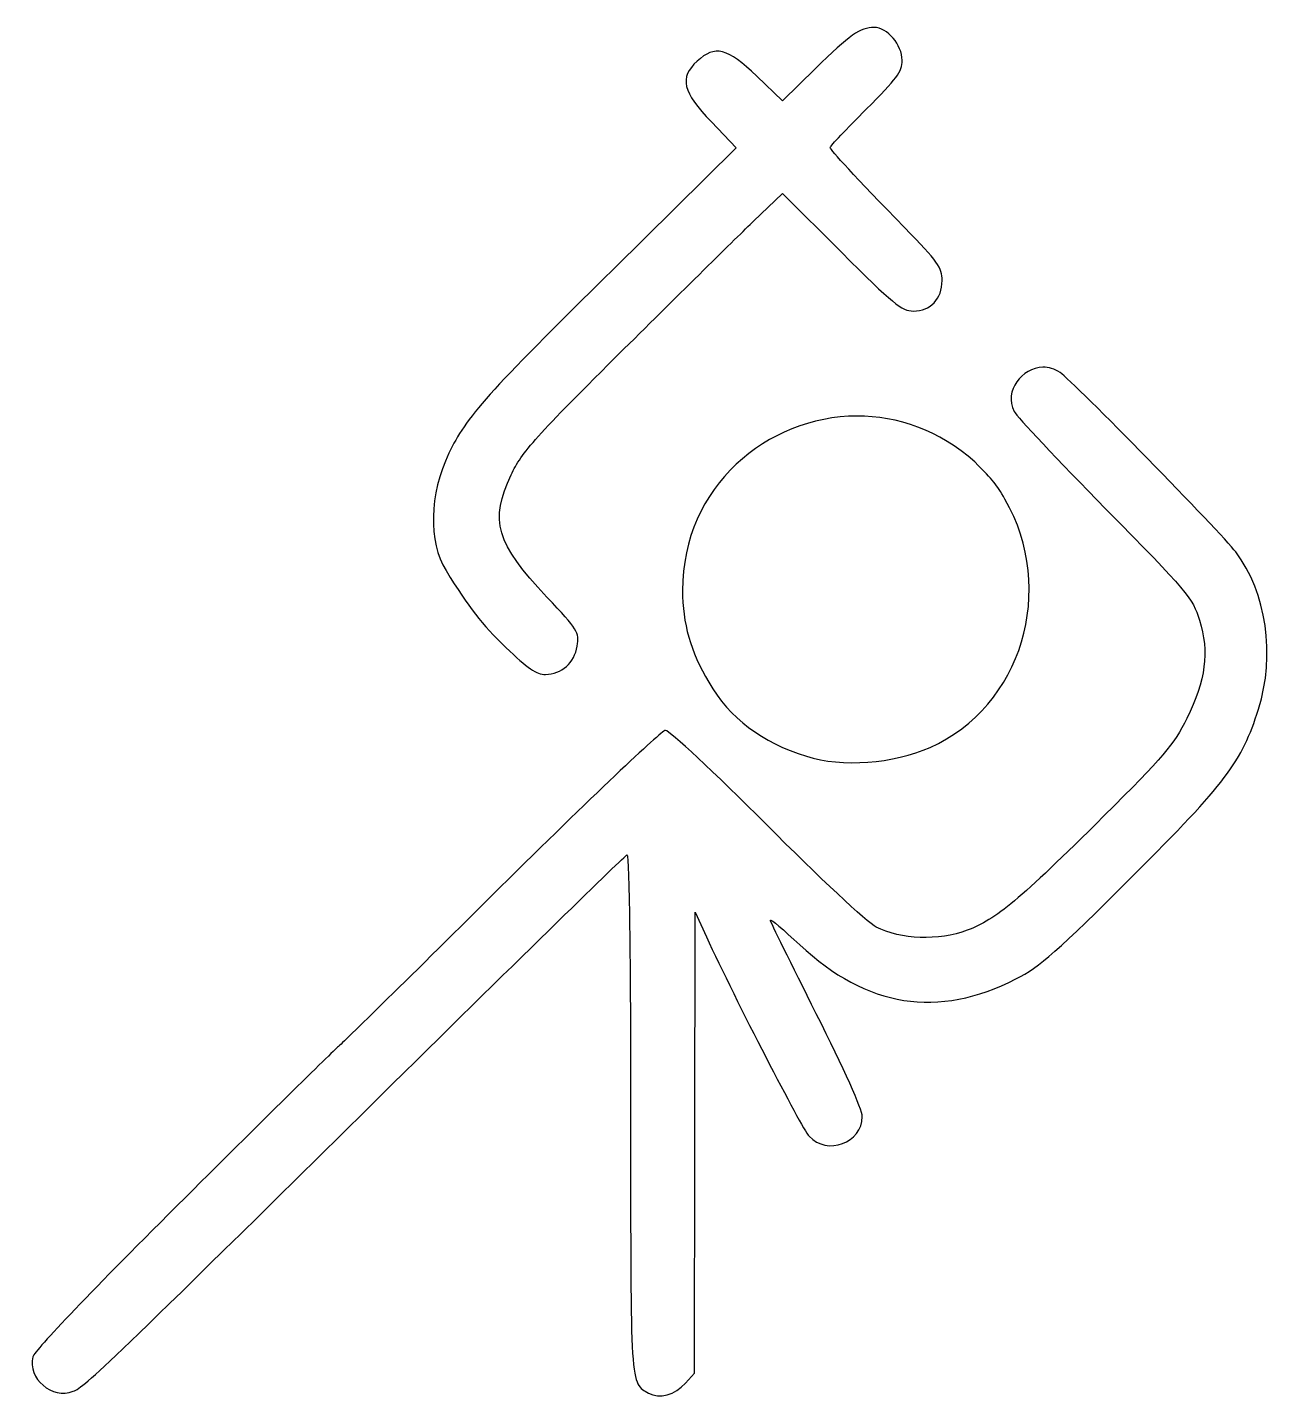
# Model space of a CAD drawing. Extents: x 64.8 to 147.5, y 125.5 to 216.4.
import ezdxf

# ---------------------------------------------------------------- set-up
doc = ezdxf.new("R2010")
doc.units = 0
doc.layers.add('Layer_1', color=7, linetype='CONTINUOUS')

msp = doc.modelspace()

# ---------------------------------------------------------------- linework, layer by layer
at = {"layer": 'Layer_1', "color": 7}
for points in [[(120.856155, 216.425556), (120.856155, 216.425556)], [(116.968434, 213.699797), (114.794992, 211.56108), (113.088428, 213.199843)], [(110.076036, 210.16375), (111.725826, 208.445612), (103.62296, 200.463465)], [(112.862981, 203.588302), (114.779558, 205.434874), (118.683814, 201.537783)], [(132.037557, 193.914475), (132.037557, 193.914475)], [(119.721754, 190.682701), (119.721754, 190.682701)], [(108.359552, 126.624318), (108.954866, 127.290738), (108.974709, 142.555543), (108.994552, 157.820347), (109.746963, 156.1882)]]:
    msp.add_lwpolyline(points, dxfattribs=at)
for points in [[(120.856155, 216.425556), (119.936669, 216.425556), (119.249368, 215.943893), (116.968434, 213.699797)], [(122.7132, 214.249357), (122.7132, 215.268653), (121.726113, 216.425556), (120.856155, 216.425556)], [(113.088428, 213.199843), (111.14085, 215.070003), (110.302418, 215.279273), (109.126294, 214.189275)], [(109.126294, 214.189275), (107.936309, 213.086435), (108.153499, 212.165874), (110.076036, 210.16375)], [(120.33195, 211.001597), (122.375388, 213.035567), (122.7132, 213.496397), (122.7132, 214.249357)], [(117.9507, 208.484198), (117.9507, 208.565353), (119.022264, 209.697979), (120.33195, 211.001597)], [(122.878562, 203.167726), (119.561635, 206.567629), (117.9507, 208.3055), (117.9507, 208.484198)], [(104.281111, 195.126597), (107.946944, 198.764617), (111.808836, 202.57252), (112.862981, 203.588302)], [(125.359033, 199.661996), (125.359033, 200.520457), (125.089621, 200.901352), (122.878562, 203.167726)], [(118.683814, 201.537783), (122.103405, 198.123896), (122.693698, 197.640139), (123.44411, 197.640139)], [(103.62296, 200.463465), (95.204844, 192.170082), (93.814169, 190.614163), (92.684092, 188.225381)], [(123.44411, 197.640139), (124.603767, 197.640139), (125.359033, 198.437899), (125.359033, 199.661996)], [(96.803876, 186.792222), (97.515059, 188.297322), (98.448012, 189.337748), (104.281111, 195.126597)], [(132.037557, 193.914475), (130.670311, 193.874126), (129.415735, 192.369969), (130.133107, 190.984216)], [(133.171957, 193.569414), (132.812279, 193.822324), (132.420385, 193.925773), (132.037557, 193.914475)], [(144.814727, 181.680252), (143.811309, 182.999048), (134.097073, 192.91892), (133.171957, 193.569414)], [(130.133107, 190.984216), (130.309623, 190.64324), (133.036208, 187.744722), (136.192065, 184.543264)], [(119.721754, 190.682701), (113.783389, 190.660326), (108.161116, 186.035692), (108.161116, 179.139702)], [(127.51759, 187.641646), (125.186036, 189.752073), (122.421009, 190.692869), (119.721754, 190.682701)], [(92.684092, 188.225381), (91.378504, 185.465597), (91.303746, 182.393354), (92.495026, 180.453246)], [(129.524565, 185.182675), (128.931921, 186.216418), (128.8263, 186.332443), (127.51759, 187.641646)], [(99.176857, 178.694318), (95.814526, 182.263902), (95.374418, 183.767017), (96.803876, 186.792222)], [(124.565283, 168.737166), (130.640929, 171.447334), (132.975271, 179.187409), (129.524565, 185.182675)], [(136.192065, 184.543264), (141.587274, 179.070092), (141.958689, 178.63024), (142.409223, 177.174066)], [(146.318441, 171.268346), (147.451741, 174.842538), (146.850331, 179.004859), (144.814727, 181.680252)], [(92.495026, 180.453246), (94.028435, 177.955955), (94.828134, 176.927604), (96.466533, 175.348992)], [(108.161116, 179.139702), (108.161116, 176.963142), (108.691499, 175.100046), (109.894686, 173.047119)], [(101.185486, 175.450417), (101.331381, 176.349455), (101.226564, 176.518267), (99.176857, 178.694318)], [(142.409223, 177.174066), (143.068889, 175.041954), (142.831459, 173.192577), (141.57248, 170.652639)], [(99.073781, 173.569118), (100.148794, 173.577514), (101.005397, 174.340668), (101.185486, 175.450417)], [(96.466533, 175.348992), (97.880447, 173.986674), (98.499137, 173.56463), (99.073781, 173.569118)], [(109.894686, 173.047119), (111.282043, 170.679952), (113.410729, 169.068195), (116.367058, 168.147366)], [(137.955954, 160.183958), (144.191936, 166.408262), (145.201866, 167.74689), (146.318441, 171.268346)], [(141.57248, 170.652639), (140.716971, 168.926686), (140.002093, 168.086401), (136.082924, 164.198459)], [(107.033881, 169.858889), (106.769292, 169.858889), (101.984785, 165.318534), (96.090605, 159.473992)], [(113.71957, 163.622991), (110.26431, 167.089555), (107.295233, 169.858889), (107.033881, 169.858889)], [(116.367058, 168.147366), (118.741695, 167.407721), (122.132273, 167.651872), (124.565283, 168.737166)], [(120.993408, 156.836427), (120.408361, 157.140793), (117.155567, 160.175751), (113.71957, 163.622991)], [(136.082924, 164.198459), (130.426773, 158.587376), (128.953331, 157.355372), (127.029766, 156.629172)], [(88.935828, 146.425625), (97.352248, 154.730276), (104.347171, 161.5642), (104.4801, 161.612708)], [(104.4801, 161.612708), (104.624401, 161.665365), (104.721533, 154.729246), (104.721533, 144.399357)], [(130.253825, 153.400152), (131.827648, 154.203463), (132.985194, 155.222506), (137.955954, 160.183958)], [(96.090605, 159.473992), (90.330395, 153.762302), (85.512873, 149.023831), (85.3849, 148.944128)], [(113.98195, 157.3), (113.98195, 157.396743), (114.856844, 156.65869), (115.926085, 155.660134)], [(117.024658, 151.096073), (115.351171, 154.411444), (113.98195, 157.20326), (113.98195, 157.3)], [(127.029766, 156.629172), (125.127495, 155.911012), (122.606429, 155.997271), (120.993408, 156.836427)], [(109.746963, 156.1882), (111.675816, 152.003598), (116.027056, 143.556797), (116.549509, 142.982734)], [(115.926085, 155.660134), (120.378409, 151.502154), (125.082306, 150.760493), (130.253825, 153.400152)], [(120.067366, 144.280846), (120.067366, 144.759526), (118.873857, 147.432605), (117.024658, 151.096073)], [(85.3849, 148.944128), (85.256929, 148.864426), (80.684322, 144.356603), (75.223246, 138.92634)], [(67.79562, 126.085782), (68.601421, 126.397748), (70.096772, 127.836745), (88.935828, 146.425625)], [(104.721533, 144.399357), (104.721533, 126.162473), (104.689633, 126.656232), (105.912158, 125.972783)], [(116.549509, 142.982734), (117.736064, 141.678986), (120.067366, 142.53936), (120.067366, 144.280846)], [(75.223246, 138.92634), (69.131643, 132.869106), (65.227908, 128.790549), (65.123328, 128.373876)], [(65.123328, 128.373876), (64.76091, 126.929869), (66.384799, 125.539583), (67.79562, 126.085782)], [(105.912158, 125.972783), (106.643878, 125.563719), (107.651519, 125.831915), (108.359552, 126.624318)]]:
    msp.add_open_spline(points, degree=3, dxfattribs=at)

doc.saveas('drawing.dxf')
